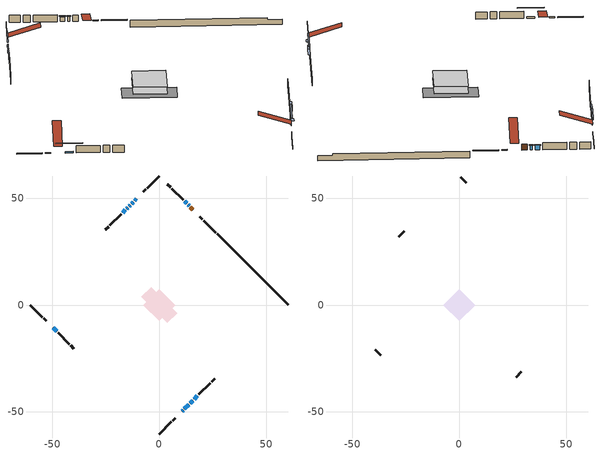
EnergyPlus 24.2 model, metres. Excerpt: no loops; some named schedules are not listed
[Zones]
conditioned space
 floor adiabatic (AdiabaticFloorConstruction): -7.4,0 0,7.4 7.4,0 0,-7.4 z0.61
 floor foundation (Slab1 construction): -8.3,3.75 -3.75,8.3 8.3,-3.75 3.75,-8.3 z-1.83
 wall outside (RimJoist1 construction): 0,-60.29 5.61,-54.67 / -60.29,0 -54.67,-5.61 / 0,60.29 -5.61,54.67 / 26.44,33.85 20.83,39.46 z0.61:0.91
 wall outside (RimJoist2 construction): 6.27,-54.02 7.46,-52.82 / -54.02,-6.27 -52.82,-7.46 / -6.27,54.02 -7.46,52.82 / 20.17,40.12 18.98,41.31 z0.61:0.91
 wall outside (AdiabaticWallConstruction 1): 15.76,44.52 14.59,45.7 z0.61:2.64
 wall outside (AdiabaticWallConstruction): 10.67,-49.61 11.12,-49.16 z0.61:2.21; -10.67,49.61 -11.5,48.78 / -49.61,-10.67 -47.96,-12.33 / 11.78,-48.51 13.72,-46.56 z0.61:1.14; 14.38,-45.91 15.6,-44.69 / 16.26,-44.03 17.87,-42.41 z0.61:2.59; -12.16,48.13 -12.95,47.34 z0.61:1.73; -13.6,46.68 -14.11,46.18 z0.61:1.98; -14.76,45.52 -15.23,45.05 z0.61:1.53; -15.89,44.4 -17.11,43.17 z0.61:2.67; 13.93,46.35 13.46,46.82 z0.61:2.14; 12.81,47.48 11.85,48.43 z0.61:2.13
 wall outside (Wall1 construction): 18.53,-41.76 23.8,-36.48 / -47.3,-12.98 -42.03,-18.25 / -17.77,42.52 -23.04,37.25 / 11.2,49.09 5.93,54.36 z0.61:3.05
 wall outside (Wall2 construction): 24.46,-35.83 25.92,-34.37 / -41.37,-18.91 -39.92,-20.37 / -23.7,36.59 -25.15,35.13 / 5.27,55.02 3.81,56.47 z0.61:3.05
 wall foundation (FoundationWall1 construction): 27.09,33.19,-1.83 27.09,33.19,0.61 56.97,3.32,0.61 56.97,3.32,-0.1 60.29,0,-0.1 60.29,0,-1.83
 window (WindowConstruction 8): 10.67,-49.61 11.12,-49.16 z0.61:2.21
 window (WindowConstruction 9): -10.67,49.61 -11.5,48.79 z0.61:1.14
 window (WindowConstruction 10): -49.61,-10.67 -47.96,-12.33 z0.61:1.14
 window (WindowConstruction 11): 11.78,-48.51 13.72,-46.56 z0.61:1.14
 window (WindowConstruction): 14.38,-45.91 15.6,-44.69 z0.61:2.59
 window (WindowConstruction 1): 16.26,-44.03 17.87,-42.41 z0.61:2.59
 window (WindowConstruction 2): -12.16,48.13 -12.95,47.34 z0.61:1.73
 window (WindowConstruction 3): -13.6,46.68 -14.11,46.18 z0.61:1.98
 window (WindowConstruction 4): -14.76,45.52 -15.23,45.05 z0.61:1.52
 window (WindowConstruction 5): -15.89,44.4 -17.11,43.18 z0.61:2.67
 window (WindowConstruction 6): 13.93,46.35 13.46,46.82 z0.61:2.13
 window (WindowConstruction 7): 12.81,47.48 11.85,48.43 z0.61:2.13
 door (Door): 15.76,44.52 14.59,45.7 z0.61:2.64
 ceiling adiabatic (AdiabaticFloorConstruction): 0,-7.4 7.4,0 0,7.4 -7.4,0 z0.61
attic - vented
 floor to conditioned space (Floor1 construction Reversed): -7.4,0 0,7.4 7.4,0 0,-7.4 z3.05
 wall outside (Wall3 construction): 26.57,-33.71 29.07,-31.21 / -39.26,-21.02 -36.76,-23.52 / -25.81,34.48 -28.31,31.98 / 3.16,57.13 0.66,59.63 z0.61:3.05
 roof outside (Roof1 construction): 10.02,-50.27,3.05 2.81,-43.06,6.45 0.91,-44.96,6.45 8.12,-52.17,3.05; -50.27,-10.02,3.05 -43.06,-2.81,6.45 -44.96,-0.91,6.45 -52.17,-8.12,3.05; -10.02,50.27,3.05 -2.81,43.06,6.45 -0.91,44.96,6.45 -8.12,52.17,3.05; 16.42,43.87,3.05 9.21,36.66,6.45 11.11,34.76,6.45 18.32,41.97,3.05
shading: 11.33,-48.95 10.46,-49.82 11.11,-50.47 11.98,-49.6 z2.51; -13.66,46.63 -8.52,51.77 -8.73,51.98 -13.87,46.84 z4.19; -45.8,-14.48 -51.77,-8.52 -51.98,-8.73 -46.01,-14.69 z4.19; 15.88,-44.41 9.62,-50.66 9.83,-50.87 16.09,-44.62 z4.19; 16.03,-44.25 13.95,-46.34 14.38,-46.77 16.46,-44.69 z3.2; 18.3,-41.98 15.83,-44.46 16.26,-44.89 18.74,-42.41 z3.2; -13.16,47.13 -11.95,48.34 -12.16,48.55 -13.37,47.34 z2.03; -14.32,45.97 -13.39,46.89 -13.6,47.1 -14.53,46.18 z2.28; -15.44,44.84 -14.55,45.73 -14.76,45.94 -15.65,45.05 z1.82; -17.32,42.96 -15.68,44.61 -15.89,44.82 -17.53,43.18 z2.97; 13.25,47.03 14.14,46.14 14.35,46.35 13.46,47.24 z2.43; 11.64,48.64 13.02,47.27 13.23,47.48 11.85,48.85 z2.43
[Building]
Building 1: Terrain=Suburbs
[Site:Location]
Quebec Intl AP_QC: Latitude {deg}=46.8; Longitude {deg}=-71.38; Time Zone {hr}=-5; Elevation {m}=74; Keep Site Location Information=Yes
[Site:GroundTemperature:Shallow]
0.0108218, -2.24938, -2.43038, -1.3578, 2.94801, 7.23376, 10.9493, 13.303, 13.5029, 11.5886, 7.96783, 3.81355
[Site:WaterMainsTemperature]
Calculation Method=Schedule; Temperature Schedule=mains temperature schedule
[Material] Roughness=Rough; Thermal Absorptance=0.9
Name | Thickness {m} | Conductivity {W/m-K} | Density {kg/m3} | Specific Heat {J/kg-K} | Solar Absorptance | Visible Absorptance
asphalt or fiberglass shingles | 0.00635 | 0.162714 | 1121.4 | 1465.45 | 0.4 | 0.4
ceiling loosefill ins | 0.338667 | 0.0480833 | 16.02 | 1046.75 | 0.7 | 0.7
ceiling stud and cavity | 0.1397 | 0.0779344 | 65.682 | 1177.47 | 0.7 | 0.7
concrete 4.0 in. | 0.1016 | 1.803125 | 2242.8 | 837.4 | 0.7 | 0.7
concrete 8.0 in. | 0.2032 | 1.803125 | 2242.8 | 837.4 | 0.7 | 0.7
door material | 0.04445 | 0.053851 | 512.64 | 1214.23 | 0.7 | 0.7
exterior vertical ins | 0.0421978 | 0.029427 | 32.04 | 1214.23 | 0.7 | 0.7
floor covering | 0.0127 | 0.0433444 | 54.468 | 1339.84 | 0.6 | 0.6
floor rigid ins; wall rigid ins 1 | 0.512978 | 0.029427 | 32.04 | 1214.23 | 0.7 | 0.7
floor stud and cavity | 0.1397 | 1.75129 | 37.0049 | 1207.88 | 0.7 | 0.7
furniture material conditioned space 1 | 0.1524 | 0.115458 | 640.8 | 1214.23 | 0.6 | 0.6
gypsum board | 0.0127 | 0.160291 | 801 | 837.4 | 0.6 | 0.6
gypsum board 1 | 0.0127 | 0.160291 | 801 | 837.4 | 0.7 | 0.7
osb sheathing 0.5 in. | 0.0127 | 0.115458 | 512.64 | 1214.23 | 0.7 | 0.7
osb sheathing 0.75 in. | 0.01905 | 0.115458 | 512.64 | 1214.23 | 0.7 | 0.7
osb sheathing 2.0 in. | 0.0508 | 0.115458 | 512.64 | 1214.23 | 0.7 | 0.7
rim joist rigid ins | 0.103632 | 0.029427 | 32.04 | 1214.23 | 0.7 | 0.7
rim joist stud and cavity | 0.0508 | 0.158013 | 125.044 | 1163.47 | 0.6 | 0.6
rim joist stud and cavity 1 | 0.0508 | 0.273253 | 125.044 | 1163.47 | 0.6 | 0.6
slab rigid ins | 0.0259096 | 0.029427 | 32.04 | 1214.23 | 0.7 | 0.7
wall rigid ins | 0.051816 | 0.029427 | 32.04 | 1214.23 | 0.7 | 0.7
wall stud and cavity | 0.1397 | 0.140672 | 139.0536 | 1170.24 | 0.7 | 0.7
wall stud and cavity 1 | 0.1397 | 0.175919 | 139.0536 | 1170.24 | 0.7 | 0.7
wall stud and cavity 2 | 0.0889 | 6.1454 | 50.32683 | 1063.81 | 0.6 | 0.6
wall stud and cavity 3 | 0.0889 | 0.380278 | 52.3479 | 1209.89 | 0.7 | 0.7
wall stud and cavity 4 | 0.0889 | 0.391764 | 83.0341 | 1211.67 | 0.7 | 0.7
wood siding | 0.0254 | 0.102417 | 544.68 | 1172.36 | 0.4 | 0.4
wood siding 1 | 0.00254 | 0.102417 | 544.68 | 1172.36 | 0.4 | 0.4
wood siding 2; wood siding 3; wood siding 4 | 0.0254 | 0.102417 | 544.68 | 1172.36 | 0.7 | 0.7
[WindowMaterial:SimpleGlazingSystem]
Name | U-Factor {W/m2-K} | Solar Heat Gain Coefficient
WindowMaterial | 2.76746 | 0.65
WindowMaterial 1 | 2.75326 | 0.67
WindowMaterial 10 | 2.9378 | 0.49
WindowMaterial 2 | 2.83105 | 0.59
WindowMaterial 3 | 2.86342 | 0.56
WindowMaterial 4 | 2.89521 | 0.52
WindowMaterial 5 | 2.86342 | 0.59
WindowMaterial 6 | 2.86909 | 0.55
WindowMaterial 7 | 2.79698 | 0.62
WindowMaterial 8 | 2.836161 | 0.63
WindowMaterial 9 | 2.94859 | 0.47
[Construction]
AdiabaticFloorConstruction: floor stud and cavity, floor rigid ins, osb sheathing 0.75 in., floor covering
AdiabaticWallConstruction: wood siding 3, wall rigid ins 1, wall stud and cavity 3, gypsum board
AdiabaticWallConstruction 1: wood siding 4, wall rigid ins 1, wall stud and cavity 3, gypsum board
Door: door material
Floor1 construction Reversed: gypsum board, ceiling stud and cavity, ceiling loosefill ins
FoundationWall1 construction: concrete 8.0 in., gypsum board 1
furniture construction conditioned space 1: furniture material conditioned space 1
PartitionWallConstruction: gypsum board, wall stud and cavity 4, gypsum board
RimJoist1 construction: wood siding 2, rim joist rigid ins, osb sheathing 2.0 in., rim joist stud and cavity
RimJoist2 construction: wood siding 2, rim joist rigid ins, osb sheathing 2.0 in., rim joist stud and cavity 1
Roof1 construction: asphalt or fiberglass shingles
Slab1 construction: slab rigid ins, concrete 4.0 in.
Wall1 construction: wood siding, wall rigid ins, osb sheathing 0.5 in., wall stud and cavity, gypsum board
Wall2 construction: wood siding, wall rigid ins, osb sheathing 0.5 in., wall stud and cavity 1, gypsum board
Wall3 construction: wood siding 1, wall stud and cavity 2
WindowConstruction: WindowMaterial
WindowConstruction 1: WindowMaterial 1
WindowConstruction 10; WindowConstruction 9: WindowMaterial 9
WindowConstruction 11: WindowMaterial 10
WindowConstruction 2: WindowMaterial 2
WindowConstruction 3: WindowMaterial 3
WindowConstruction 4: WindowMaterial 4
WindowConstruction 5: WindowMaterial 5
WindowConstruction 6: WindowMaterial 6
WindowConstruction 7: WindowMaterial 7
WindowConstruction 8: WindowMaterial 8
[Zone] Multiplier=1; Part of Total Floor Area=Yes
Name | Volume {m3}
attic - vented | 60.4569
conditioned space | 561.8
[Space]
Name | Zone | Volume {m3}
attic - vented 1 | attic - vented | 60.4569
conditioned space 1 | conditioned space | 561.8
[ZoneInfiltration:EffectiveLeakageArea]
infil attic - vented 1: Zone or Space=attic - vented 1; Schedule=Always On Discrete; Effective Air Leakage Area {cm2}=4046.03; Stack Coefficient=0.000405897; Wind Coefficient=1.36122e-05
[ZoneMixing]
whole house fan mix: Zone or Space=attic - vented; Schedule=Always On Continuous; Design Flow Rate Calculation Method=Flow/Zone; Design Flow Rate {m3/s}=0; Source Zone or Space=conditioned space
[SurfaceProperty:ExposedFoundationPerimeter]
Slab1: Exposed Perimeter Calculation Method=TotalExposedPerimeter; Total Exposed Perimeter {m}=46.939
[InternalMass] Zone or ZoneList=conditioned space; Space or SpaceList=conditioned space 1
Name | Construction | Surface Area {m2}
furniture mass conditioned space 1 | furniture construction conditioned space 1 | 87.6797
partition wall mass | PartitionWallConstruction | 219.199
[Lights]
interior lighting: Zone or ZoneList or Space or SpaceList=conditioned space 1; Schedule=interior lighting schedule; Design Level Calculation Method=LightingLevel; Lighting Level {W}=343.2; Return Air Fraction=0; Fraction Radiant=0.6; Fraction Visible=0.2; Fraction Replaceable=1
[People]
occupants: Zone or ZoneList or Space or SpaceList=conditioned space 1; Number of People Schedule=occupants schedule; Number of People Calculation Method=People; Number of People=3; Fraction Radiant=0.314171; Sensible Heat Fraction=0.56303; Activity Level Schedule=occupants activity schedule; Carbon Dioxide Generation Rate {m3/s-W}=0; Enable ASHRAE 55 Comfort Warnings=No; Mean Radiant Temperature Calculation Type=EnclosureAveraged
[ElectricEquipment] Zone or ZoneList or Space or SpaceList=conditioned space 1; Design Level Calculation Method=EquipmentLevel
Name | Schedule | Design Level {W} | Fraction Latent | Fraction Radiant | Fraction Lost
clothes dryer | clothes dryer schedule | 140.772 | 0.015 | 0.081 | 0.85
clothes washer | clothes washer schedule | 32.1985 | 0.03 | 0.162 | 0.7
cooking range | cooking range schedule | 215.147 | 0.08 | 0.432 | 0.2
dishwasher | dishwasher schedule | 66.8632 | 0.3 | 0.18 | 0.4
fridge | fridge schedule | 72.9452 | 0 | 0.6 | 0
mech vent bath fan 0 | mech vent bath fan 0 schedule | 25.1 | 0 | 0 | 1
mech vent house fan | mech vent house fan schedule | 19.9167 | 0 | 0 | 0.5
mech vent house fan cfis | mech vent house fan cfis schedule | 0 | 0 | 0 | 0
mech vent range fan 0 | mech vent range fan 0 schedule | 57 | 0 | 0 | 1
misc plug loads | misc plug loads schedule | 494.7 | 0.045 | 0.513 | 0.1
whole house fan | Always On Discrete | 0 | 0 | 0 | 1
[OtherEquipment] Zone or ZoneList or Space or SpaceList=conditioned space 1; Design Level Calculation Method=EquipmentLevel
Name | Fuel Type | Schedule | Design Level {W} | Fraction Latent | Fraction Radiant | Fraction Lost
clothes dryer 1 | Electricity | clothes dryer schedule | 0 | 0.015 | 0.081 | 0.85
cooking range 1 | Electricity | cooking range schedule | 0 | 0.08 | 0.432 | 0.2
general water use latent | None | general water use schedule | 62.594 | 1 | 0 | 0
general water use sensible | None | general water use schedule | -61.6891 | 0 | 0.6 | 0
mech vent house fan latent load | None | Always On Discrete | 0 | 1 | 0 | 0
mech vent house fan sensible load | None | Always On Discrete | 0 | 0 | 0 | 0
water heater energy adjustment1 | Electricity | Always On Discrete | 0.01 | 0 | 0 | 1
[ZoneInfiltration:DesignFlowRate] Zone or ZoneList or Space or SpaceList=conditioned space 1; Schedule=Always On Discrete; Design Flow Rate Calculation Method=Flow/Zone; Design Flow Rate {m3/s}=0
infil flow; natural vent flow; whole house fan flow
[Foundation:Kiva]
Foundation Kiva 1: Initial Indoor Air Temperature {C}=18; Wall Height Above Grade {m}=0.609996; Wall Depth Below Slab {m}=0.2032; Custom Block Material Name 1=exterior vertical ins; Custom Block Depth 1 {m}=2.43998; Custom Block X Position 1 {m}=0.2159; Custom Block Z Position 1 {m}=0
[Foundation:Kiva:Settings]
Soil Conductivity {W/m-K}=0.849921; Soil Density {kg/m3}=1842.3; Soil Specific Heat {J/kg-K}=418.7; Ground Solar Absorptivity=0.9; Ground Thermal Absorptivity=0.9; Ground Surface Roughness {m}=0.03; Far-Field Width {m}=40; Deep-Ground Boundary Condition=ZeroFlux; Deep-Ground Depth {m}=40; Minimum Cell Dimension {m}=0.2; Maximum Cell Growth Coefficient=3; Simulation Timestep=Timestep
[Exterior:Lights]
exterior lighting: Schedule=exterior lighting schedule; Design Level {W}=75.6
[Schedule:Constant]
Name | Hourly Value
Always On Continuous; mech vent house fan schedule; mech vent house fan cfis schedule; Always On Discrete | 1
occupants activity schedule | 117.228
fridge schedule | 0
[Schedule:Week:Daily]
interior lighting schedule Week Rule - Jan1-Jan27: interior lighting schedule day, interior lighting schedule day, interior lighting schedule day, interior lighting schedule day, interior lighting schedule day, interior lighting schedule day, interior lighting schedule day, interior lighting schedule default day, interior lighting schedule default day, interior lighting schedule default day, interior lighting schedule default day, interior lighting schedule default day
interior lighting schedule Week Rule - Jan28-Feb3: interior lighting schedule day, interior lighting schedule day, interior lighting schedule day, interior lighting schedule day, interior lighting schedule day 1, interior lighting schedule day 1, interior lighting schedule day 1, interior lighting schedule default day, interior lighting schedule default day, interior lighting schedule default day, interior lighting schedule default day, interior lighting schedule default day
interior lighting schedule Week Rule - Feb4-Feb24: interior lighting schedule day 1, interior lighting schedule day 1, interior lighting schedule day 1, interior lighting schedule day 1, interior lighting schedule day 1, interior lighting schedule day 1, interior lighting schedule day 1, interior lighting schedule default day, interior lighting schedule default day, interior lighting schedule default day, interior lighting schedule default day, interior lighting schedule default day
interior lighting schedule Week Rule - Feb25-Mar3: interior lighting schedule day 1, interior lighting schedule day 1, interior lighting schedule day 1, interior lighting schedule day 1, interior lighting schedule day 2, interior lighting schedule day 2, interior lighting schedule day 2, interior lighting schedule default day, interior lighting schedule default day, interior lighting schedule default day, interior lighting schedule default day, interior lighting schedule default day
interior lighting schedule Week Rule - Mar4-Mar31: interior lighting schedule day 2, interior lighting schedule day 2, interior lighting schedule day 2, interior lighting schedule day 2, interior lighting schedule day 2, interior lighting schedule day 2, interior lighting schedule day 2, interior lighting schedule default day, interior lighting schedule default day, interior lighting schedule default day, interior lighting schedule default day, interior lighting schedule default day
interior lighting schedule Week Rule - Apr1-Apr28: interior lighting schedule day 3, interior lighting schedule day 3, interior lighting schedule day 3, interior lighting schedule day 3, interior lighting schedule day 3, interior lighting schedule day 3, interior lighting schedule day 3, interior lighting schedule default day, interior lighting schedule default day, interior lighting schedule default day, interior lighting schedule default day, interior lighting schedule default day
interior lighting schedule Week Rule - Apr29-May5: interior lighting schedule day 3, interior lighting schedule day 3, interior lighting schedule day 4, interior lighting schedule day 4, interior lighting schedule day 4, interior lighting schedule day 4, interior lighting schedule day 4, interior lighting schedule default day, interior lighting schedule default day, interior lighting schedule default day, interior lighting schedule default day, interior lighting schedule default day
interior lighting schedule Week Rule - May6-May26: interior lighting schedule day 4, interior lighting schedule day 4, interior lighting schedule day 4, interior lighting schedule day 4, interior lighting schedule day 4, interior lighting schedule day 4, interior lighting schedule day 4, interior lighting schedule default day, interior lighting schedule default day, interior lighting schedule default day, interior lighting schedule default day, interior lighting schedule default day
interior lighting schedule Week Rule - May27-Jun2: interior lighting schedule day 4, interior lighting schedule day 4, interior lighting schedule day 4, interior lighting schedule day 4, interior lighting schedule day 4, interior lighting schedule day 5, interior lighting schedule day 5, interior lighting schedule default day, interior lighting schedule default day, interior lighting schedule default day, interior lighting schedule default day, interior lighting schedule default day
interior lighting schedule Week Rule - Jun3-Jun30: interior lighting schedule day 5, interior lighting schedule day 5, interior lighting schedule day 5, interior lighting schedule day 5, interior lighting schedule day 5, interior lighting schedule day 5, interior lighting schedule day 5, interior lighting schedule default day, interior lighting schedule default day, interior lighting schedule default day, interior lighting schedule default day, interior lighting schedule default day
interior lighting schedule Week Rule - Jul1-Jul28: interior lighting schedule day 6, interior lighting schedule day 6, interior lighting schedule day 6, interior lighting schedule day 6, interior lighting schedule day 6, interior lighting schedule day 6, interior lighting schedule day 6, interior lighting schedule default day, interior lighting schedule default day, interior lighting schedule default day, interior lighting schedule default day, interior lighting schedule default day
interior lighting schedule Week Rule - Jul29-Aug4: interior lighting schedule day 6, interior lighting schedule day 6, interior lighting schedule day 6, interior lighting schedule day 7, interior lighting schedule day 7, interior lighting schedule day 7, interior lighting schedule day 7, interior lighting schedule default day, interior lighting schedule default day, interior lighting schedule default day, interior lighting schedule default day, interior lighting schedule default day
interior lighting schedule Week Rule - Aug5-Aug25: interior lighting schedule day 7, interior lighting schedule day 7, interior lighting schedule day 7, interior lighting schedule day 7, interior lighting schedule day 7, interior lighting schedule day 7, interior lighting schedule day 7, interior lighting schedule default day, interior lighting schedule default day, interior lighting schedule default day, interior lighting schedule default day, interior lighting schedule default day
interior lighting schedule Week Rule - Aug26-Sep1: interior lighting schedule day 7, interior lighting schedule day 7, interior lighting schedule day 7, interior lighting schedule day 7, interior lighting schedule day 7, interior lighting schedule day 7, interior lighting schedule day 8, interior lighting schedule default day, interior lighting schedule default day, interior lighting schedule default day, interior lighting schedule default day, interior lighting schedule default day
interior lighting schedule Week Rule - Sep2-Sep29: interior lighting schedule day 8, interior lighting schedule day 8, interior lighting schedule day 8, interior lighting schedule day 8, interior lighting schedule day 8, interior lighting schedule day 8, interior lighting schedule day 8, interior lighting schedule default day, interior lighting schedule default day, interior lighting schedule default day, interior lighting schedule default day, interior lighting schedule default day
interior lighting schedule Week Rule - Sep30-Oct6: interior lighting schedule day 8, interior lighting schedule day 9, interior lighting schedule day 9, interior lighting schedule day 9, interior lighting schedule day 9, interior lighting schedule day 9, interior lighting schedule day 9, interior lighting schedule default day, interior lighting schedule default day, interior lighting schedule default day, interior lighting schedule default day, interior lighting schedule default day
interior lighting schedule Week Rule - Oct7-Oct27: interior lighting schedule day 9, interior lighting schedule day 9, interior lighting schedule day 9, interior lighting schedule day 9, interior lighting schedule day 9, interior lighting schedule day 9, interior lighting schedule day 9, interior lighting schedule default day, interior lighting schedule default day, interior lighting schedule default day, interior lighting schedule default day, interior lighting schedule default day
interior lighting schedule Week Rule - Oct28-Nov3: interior lighting schedule day 9, interior lighting schedule day 9, interior lighting schedule day 9, interior lighting schedule day 9, interior lighting schedule day 10, interior lighting schedule day 10, interior lighting schedule day 10, interior lighting schedule default day, interior lighting schedule default day, interior lighting schedule default day, interior lighting schedule default day, interior lighting schedule default day
interior lighting schedule Week Rule - Nov4-Nov24: interior lighting schedule day 10, interior lighting schedule day 10, interior lighting schedule day 10, interior lighting schedule day 10, interior lighting schedule day 10, interior lighting schedule day 10, interior lighting schedule day 10, interior lighting schedule default day, interior lighting schedule default day, interior lighting schedule default day, interior lighting schedule default day, interior lighting schedule default day
interior lighting schedule Week Rule - Nov25-Dec1: interior lighting schedule day 10, interior lighting schedule day 10, interior lighting schedule day 10, interior lighting schedule day 10, interior lighting schedule day 10, interior lighting schedule day 10, interior lighting schedule day 11, interior lighting schedule default day, interior lighting schedule default day, interior lighting schedule default day, interior lighting schedule default day, interior lighting schedule default day
interior lighting schedule Week Rule - Dec2-Dec31: interior lighting schedule day 11, interior lighting schedule day 11, interior lighting schedule day 11, interior lighting schedule day 11, interior lighting schedule day 11, interior lighting schedule day 11, interior lighting schedule day 11, interior lighting schedule default day, interior lighting schedule default day, interior lighting schedule default day, interior lighting schedule default day, interior lighting schedule default day
occupants schedule Week Rule - Jan1-Dec31: occupants schedule day, occupants schedule day, occupants schedule day, occupants schedule day, occupants schedule day, occupants schedule day, occupants schedule day, occupants schedule default day, occupants schedule default day, occupants schedule default day, occupants schedule default day, occupants schedule default day
clothes dryer schedule Week Rule - Jan1-Dec31: clothes dryer schedule day, clothes dryer schedule day, clothes dryer schedule day, clothes dryer schedule day, clothes dryer schedule day, clothes dryer schedule day, clothes dryer schedule day, clothes dryer schedule default day, clothes dryer schedule default day, clothes dryer schedule default day, clothes dryer schedule default day, clothes dryer schedule default day
clothes washer schedule Week Rule - Jan1-Dec31: clothes washer schedule day, clothes washer schedule day, clothes washer schedule day, clothes washer schedule day, clothes washer schedule day, clothes washer schedule day, clothes washer schedule day, clothes washer schedule default day, clothes washer schedule default day, clothes washer schedule default day, clothes washer schedule default day, clothes washer schedule default day
cooking range schedule Week Rule - Jan1-Dec31: cooking range schedule day, cooking range schedule day, cooking range schedule day, cooking range schedule day, cooking range schedule day, cooking range schedule day, cooking range schedule day, cooking range schedule default day, cooking range schedule default day, cooking range schedule default day, cooking range schedule default day, cooking range schedule default day
dishwasher schedule Week Rule - Jan1-Dec31: dishwasher schedule day, dishwasher schedule day, dishwasher schedule day, dishwasher schedule day, dishwasher schedule day, dishwasher schedule day, dishwasher schedule day, dishwasher schedule default day, dishwasher schedule default day, dishwasher schedule default day, dishwasher schedule default day, dishwasher schedule default day
mech vent bath fan 0 schedule Week Rule - Jan1-Dec31: mech vent bath fan 0 schedule day, mech vent bath fan 0 schedule day, mech vent bath fan 0 schedule day, mech vent bath fan 0 schedule day, mech vent bath fan 0 schedule day, mech vent bath fan 0 schedule day, mech vent bath fan 0 schedule day, mech vent bath fan 0 schedule default day, mech vent bath fan 0 schedule default day, mech vent bath fan 0 schedule default day, mech vent bath fan 0 schedule default day, mech vent bath fan 0 schedule default day
mech vent range fan 0 schedule Week Rule - Jan1-Dec31: mech vent range fan 0 schedule day, mech vent range fan 0 schedule day, mech vent range fan 0 schedule day, mech vent range fan 0 schedule day, mech vent range fan 0 schedule day, mech vent range fan 0 schedule day, mech vent range fan 0 schedule day, mech vent range fan 0 schedule default day, mech vent range fan 0 schedule default day, mech vent range fan 0 schedule default day, mech vent range fan 0 schedule default day, mech vent range fan 0 schedule default day
misc plug loads schedule Week Rule - Jan1-Dec31: misc plug loads schedule day, misc plug loads schedule day, misc plug loads schedule day, misc plug loads schedule day, misc plug loads schedule day, misc plug loads schedule day, misc plug loads schedule day, misc plug loads schedule default day, misc plug loads schedule default day, misc plug loads schedule default day, misc plug loads schedule default day, misc plug loads schedule default day
general water use schedule Week Rule - Jan1-Dec31: general water use schedule day, general water use schedule day, general water use schedule day, general water use schedule day, general water use schedule day, general water use schedule day, general water use schedule day, general water use schedule default day, general water use schedule default day, general water use schedule default day, general water use schedule default day, general water use schedule default day
exterior lighting schedule Week Rule - Jan1-Jan27: exterior lighting schedule day, exterior lighting schedule day, exterior lighting schedule day, exterior lighting schedule day, exterior lighting schedule day, exterior lighting schedule day, exterior lighting schedule day, exterior lighting schedule default day, exterior lighting schedule default day, exterior lighting schedule default day, exterior lighting schedule default day, exterior lighting schedule default day
exterior lighting schedule Week Rule - Jan28-Feb3: exterior lighting schedule day, exterior lighting schedule day, exterior lighting schedule day, exterior lighting schedule day, exterior lighting schedule day 1, exterior lighting schedule day 1, exterior lighting schedule day 1, exterior lighting schedule default day, exterior lighting schedule default day, exterior lighting schedule default day, exterior lighting schedule default day, exterior lighting schedule default day
exterior lighting schedule Week Rule - Feb4-Feb24: exterior lighting schedule day 1, exterior lighting schedule day 1, exterior lighting schedule day 1, exterior lighting schedule day 1, exterior lighting schedule day 1, exterior lighting schedule day 1, exterior lighting schedule day 1, exterior lighting schedule default day, exterior lighting schedule default day, exterior lighting schedule default day, exterior lighting schedule default day, exterior lighting schedule default day
exterior lighting schedule Week Rule - Feb25-Mar3: exterior lighting schedule day 1, exterior lighting schedule day 1, exterior lighting schedule day 1, exterior lighting schedule day 1, exterior lighting schedule day 2, exterior lighting schedule day 2, exterior lighting schedule day 2, exterior lighting schedule default day, exterior lighting schedule default day, exterior lighting schedule default day, exterior lighting schedule default day, exterior lighting schedule default day
exterior lighting schedule Week Rule - Mar4-Mar31: exterior lighting schedule day 2, exterior lighting schedule day 2, exterior lighting schedule day 2, exterior lighting schedule day 2, exterior lighting schedule day 2, exterior lighting schedule day 2, exterior lighting schedule day 2, exterior lighting schedule default day, exterior lighting schedule default day, exterior lighting schedule default day, exterior lighting schedule default day, exterior lighting schedule default day
exterior lighting schedule Week Rule - Apr1-Apr28: exterior lighting schedule day 3, exterior lighting schedule day 3, exterior lighting schedule day 3, exterior lighting schedule day 3, exterior lighting schedule day 3, exterior lighting schedule day 3, exterior lighting schedule day 3, exterior lighting schedule default day, exterior lighting schedule default day, exterior lighting schedule default day, exterior lighting schedule default day, exterior lighting schedule default day
exterior lighting schedule Week Rule - Apr29-May5: exterior lighting schedule day 3, exterior lighting schedule day 3, exterior lighting schedule day 4, exterior lighting schedule day 4, exterior lighting schedule day 4, exterior lighting schedule day 4, exterior lighting schedule day 4, exterior lighting schedule default day, exterior lighting schedule default day, exterior lighting schedule default day, exterior lighting schedule default day, exterior lighting schedule default day
exterior lighting schedule Week Rule - May6-May26: exterior lighting schedule day 4, exterior lighting schedule day 4, exterior lighting schedule day 4, exterior lighting schedule day 4, exterior lighting schedule day 4, exterior lighting schedule day 4, exterior lighting schedule day 4, exterior lighting schedule default day, exterior lighting schedule default day, exterior lighting schedule default day, exterior lighting schedule default day, exterior lighting schedule default day
exterior lighting schedule Week Rule - May27-Jun2: exterior lighting schedule day 4, exterior lighting schedule day 4, exterior lighting schedule day 4, exterior lighting schedule day 4, exterior lighting schedule day 4, exterior lighting schedule day 5, exterior lighting schedule day 5, exterior lighting schedule default day, exterior lighting schedule default day, exterior lighting schedule default day, exterior lighting schedule default day, exterior lighting schedule default day
exterior lighting schedule Week Rule - Jun3-Jun30: exterior lighting schedule day 5, exterior lighting schedule day 5, exterior lighting schedule day 5, exterior lighting schedule day 5, exterior lighting schedule day 5, exterior lighting schedule day 5, exterior lighting schedule day 5, exterior lighting schedule default day, exterior lighting schedule default day, exterior lighting schedule default day, exterior lighting schedule default day, exterior lighting schedule default day
exterior lighting schedule Week Rule - Jul1-Jul28: exterior lighting schedule day 6, exterior lighting schedule day 6, exterior lighting schedule day 6, exterior lighting schedule day 6, exterior lighting schedule day 6, exterior lighting schedule day 6, exterior lighting schedule day 6, exterior lighting schedule default day, exterior lighting schedule default day, exterior lighting schedule default day, exterior lighting schedule default day, exterior lighting schedule default day
exterior lighting schedule Week Rule - Jul29-Aug4: exterior lighting schedule day 6, exterior lighting schedule day 6, exterior lighting schedule day 6, exterior lighting schedule day 7, exterior lighting schedule day 7, exterior lighting schedule day 7, exterior lighting schedule day 7, exterior lighting schedule default day, exterior lighting schedule default day, exterior lighting schedule default day, exterior lighting schedule default day, exterior lighting schedule default day
exterior lighting schedule Week Rule - Aug5-Aug25: exterior lighting schedule day 7, exterior lighting schedule day 7, exterior lighting schedule day 7, exterior lighting schedule day 7, exterior lighting schedule day 7, exterior lighting schedule day 7, exterior lighting schedule day 7, exterior lighting schedule default day, exterior lighting schedule default day, exterior lighting schedule default day, exterior lighting schedule default day, exterior lighting schedule default day
exterior lighting schedule Week Rule - Aug26-Sep1: exterior lighting schedule day 7, exterior lighting schedule day 7, exterior lighting schedule day 7, exterior lighting schedule day 7, exterior lighting schedule day 7, exterior lighting schedule day 7, exterior lighting schedule day 8, exterior lighting schedule default day, exterior lighting schedule default day, exterior lighting schedule default day, exterior lighting schedule default day, exterior lighting schedule default day
exterior lighting schedule Week Rule - Sep2-Sep29: exterior lighting schedule day 8, exterior lighting schedule day 8, exterior lighting schedule day 8, exterior lighting schedule day 8, exterior lighting schedule day 8, exterior lighting schedule day 8, exterior lighting schedule day 8, exterior lighting schedule default day, exterior lighting schedule default day, exterior lighting schedule default day, exterior lighting schedule default day, exterior lighting schedule default day
exterior lighting schedule Week Rule - Sep30-Oct6: exterior lighting schedule day 8, exterior lighting schedule day 9, exterior lighting schedule day 9, exterior lighting schedule day 9, exterior lighting schedule day 9, exterior lighting schedule day 9, exterior lighting schedule day 9, exterior lighting schedule default day, exterior lighting schedule default day, exterior lighting schedule default day, exterior lighting schedule default day, exterior lighting schedule default day
exterior lighting schedule Week Rule - Oct7-Oct27: exterior lighting schedule day 9, exterior lighting schedule day 9, exterior lighting schedule day 9, exterior lighting schedule day 9, exterior lighting schedule day 9, exterior lighting schedule day 9, exterior lighting schedule day 9, exterior lighting schedule default day, exterior lighting schedule default day, exterior lighting schedule default day, exterior lighting schedule default day, exterior lighting schedule default day
[Schedule:Year]
interior lighting schedule: interior lighting schedule Week Rule - Jan1-Jan27, 1, 1, 1, 27, interior lighting schedule Week Rule - Jan28-Feb3, 1, 28, 2, 3, interior lighting schedule Week Rule - Feb4-Feb24, 2, 4, 2, 24, interior lighting schedule Week Rule - Feb25-Mar3, 2, 25, 3, 3, interior lighting schedule Week Rule - Mar4-Mar31, 3, 4, 3, 31, interior lighting schedule Week Rule - Apr1-Apr28, 4, 1, 4, 28, interior lighting schedule Week Rule - Apr29-May5, 4, 29, 5, 5, interior lighting schedule Week Rule - May6-May26, 5, 6, 5, 26, interior lighting schedule Week Rule - May27-Jun2, 5, 27, 6, 2, interior lighting schedule Week Rule - Jun3-Jun30, 6, 3, 6, 30, interior lighting schedule Week Rule - Jul1-Jul28, 7, 1, 7, 28, interior lighting schedule Week Rule - Jul29-Aug4, 7, 29, 8, 4, interior lighting schedule Week Rule - Aug5-Aug25, 8, 5, 8, 25, interior lighting schedule Week Rule - Aug26-Sep1, 8, 26, 9, 1, interior lighting schedule Week Rule - Sep2-Sep29, 9, 2, 9, 29, interior lighting schedule Week Rule - Sep30-Oct6, 9, 30, 10, 6, interior lighting schedule Week Rule - Oct7-Oct27, 10, 7, 10, 27, interior lighting schedule Week Rule - Oct28-Nov3, 10, 28, 11, 3, interior lighting schedule Week Rule - Nov4-Nov24, 11, 4, 11, 24, interior lighting schedule Week Rule - Nov25-Dec1, 11, 25, 12, 1, interior lighting schedule Week Rule - Dec2-Dec31, 12, 2, 12, 31
occupants schedule: occupants schedule Week Rule - Jan1-Dec31, 1, 1, 12, 31
clothes dryer schedule: clothes dryer schedule Week Rule - Jan1-Dec31, 1, 1, 12, 31
clothes washer schedule: clothes washer schedule Week Rule - Jan1-Dec31, 1, 1, 12, 31
cooking range schedule: cooking range schedule Week Rule - Jan1-Dec31, 1, 1, 12, 31
dishwasher schedule: dishwasher schedule Week Rule - Jan1-Dec31, 1, 1, 12, 31
mech vent bath fan 0 schedule: mech vent bath fan 0 schedule Week Rule - Jan1-Dec31, 1, 1, 12, 31
mech vent range fan 0 schedule: mech vent range fan 0 schedule Week Rule - Jan1-Dec31, 1, 1, 12, 31
misc plug loads schedule: misc plug loads schedule Week Rule - Jan1-Dec31, 1, 1, 12, 31
general water use schedule: general water use schedule Week Rule - Jan1-Dec31, 1, 1, 12, 31
exterior lighting schedule: exterior lighting schedule Week Rule - Jan1-Jan27, 1, 1, 1, 27, exterior lighting schedule Week Rule - Jan28-Feb3, 1, 28, 2, 3, exterior lighting schedule Week Rule - Feb4-Feb24, 2, 4, 2, 24, exterior lighting schedule Week Rule - Feb25-Mar3, 2, 25, 3, 3, exterior lighting schedule Week Rule - Mar4-Mar31, 3, 4, 3, 31, exterior lighting schedule Week Rule - Apr1-Apr28, 4, 1, 4, 28, exterior lighting schedule Week Rule - Apr29-May5, 4, 29, 5, 5, exterior lighting schedule Week Rule - May6-May26, 5, 6, 5, 26, exterior lighting schedule Week Rule - May27-Jun2, 5, 27, 6, 2, exterior lighting schedule Week Rule - Jun3-Jun30, 6, 3, 6, 30, exterior lighting schedule Week Rule - Jul1-Jul28, 7, 1, 7, 28, exterior lighting schedule Week Rule - Jul29-Aug4, 7, 29, 8, 4, exterior lighting schedule Week Rule - Aug5-Aug25, 8, 5, 8, 25, exterior lighting schedule Week Rule - Aug26-Sep1, 8, 26, 9, 1, exterior lighting schedule Week Rule - Sep2-Sep29, 9, 2, 9, 29, exterior lighting schedule Week Rule - Sep30-Oct6, 9, 30, 10, 6, exterior lighting schedule Week Rule - Oct7-Oct27, 10, 7, 10, 27, exterior lighting schedule Week Rule - Oct28-Nov3, 10, 28, 11, 3, exterior lighting schedule Week Rule - Nov4-Nov24, 11, 4, 11, 24, exterior lighting schedule Week Rule - Nov25-Dec1, 11, 25, 12, 1, exterior lighting schedule Week Rule - Dec2-Dec31, 12, 2, 12, 31
[Schedule:Compact]
mains temperature schedule: Through: 01/01, For: AllDays, Until: 24:00, 5.175, Through: 01/02, For: AllDays, Until: 24:00, 5.10167, Through: 01/03, For: AllDays, Until: 24:00, 5.02889, Through: 01/04, For: AllDays, Until: 24:00, 4.95778, Through: 01/05, For: AllDays, Until: 24:00, 4.88778, Through: 01/06, For: AllDays, Until: 24:00, 4.81833, Through: 01/07, For: AllDays, Until: 24:00, 4.75056, Through: 01/08, For: AllDays, Until: 24:00, 4.68389, Through: 01/09, For: AllDays, Until: 24:00, 4.61833, Through: 01/10, For: AllDays, Until: 24:00, 4.55389, Through: 01/11, For: AllDays, Until: 24:00, 4.49056, Through: 01/12, For: AllDays, Until: 24:00, 4.42889, Through: 01/13, For: AllDays, Until: 24:00, 4.36778, Through: 01/14, For: AllDays, Until: 24:00, 4.30889, Through: 01/15, For: AllDays, Until: 24:00, 4.25056, Through: 01/16, For: AllDays, Until: 24:00, 4.19389, Through: 01/17, For: AllDays, Until: 24:00, 4.13833, Through: 01/18, For: AllDays, Until: 24:00, 4.08444, Through: 01/19, For: AllDays, Until: 24:00, 4.03167, Through: 01/20, For: AllDays, Until: 24:00, 3.98056, Through: 01/21, For: AllDays, Until: 24:00, 3.93056, Through: 01/22, For: AllDays, Until: 24:00, 3.88222, Through: 01/23, For: AllDays, Until: 24:00, 3.835, Through: 01/24, For: AllDays, Until: 24:00, 3.78944, Through: 01/25, For: AllDays, Until: 24:00, 3.74556, Through: 01/26, For: AllDays, Until: 24:00, 3.70278, Through: 01/27, For: AllDays, Until: 24:00, 3.66167, Through: 01/28, For: AllDays, Until: 24:00, 3.62167, Through: 01/29, For: AllDays, Until: 24:00, 3.58389, Through: 01/30, For: AllDays, Until: 24:00, 3.54722, Through: 01/31, For: AllDays, Until: 24:00, 3.51167, Through: 02/01, For: AllDays, Until: 24:00, 3.47833, Through: 02/02, For: AllDays, Until: 24:00, 3.44611, Through: 02/03, For: AllDays, Until: 24:00, 3.41556, Through: 02/04, For: AllDays, Until: 24:00, 3.38667, Through: 02/05, For: AllDays, Until: 24:00, 3.35944, Through: 02/06, For: AllDays, Until: 24:00, 3.33389, Through: 02/07, For: AllDays, Until: 24:00, 3.30944, Through: 02/08, For: AllDays, Until: 24:00, 3.28667, Through: 02/09, For: AllDays, Until: 24:00, 3.26611, Through: 02/10, For: AllDays, Until: 24:00, 3.24667, Through: 02/11, For: AllDays, Until: 24:00, 3.22889, Through: 02/12, For: AllDays, Until: 24:00, 3.21278, Through: 02/13, For: AllDays, Until: 24:00, 3.19833, Through: 02/14, For: AllDays, Until: 24:00, 3.18556, Through: 02/15, For: AllDays, Until: 24:00, 3.17389, Through: 02/16, For: AllDays, Until: 24:00, 3.16444, Through: 02/17, For: AllDays, Until: 24:00, 3.15667, Through: 02/18, For: AllDays, Until: 24:00, 3.15056, Through: 02/19, For: AllDays, Until: 24:00, 3.14556, Through: 02/20, For: AllDays, Until: 24:00, 3.14278, Through: 02/21, For: AllDays, Until: 24:00, 3.14111, Through: 02/22, For: AllDays, Until: 24:00, 3.14167, Through: 02/23, For: AllDays, Until: 24:00, 3.14333, Through: 02/24, For: AllDays, Until: 24:00, 3.14722, Through: 02/25, For: AllDays, Until: 24:00, 3.15222, Through: 02/26, For: AllDays, Until: 24:00, 3.15944, Through: 02/27, For: AllDays, Until: 24:00, 3.16778, Through: 02/28, For: AllDays, Until: 24:00, 3.17778, Through: 03/01, For: AllDays, Until: 24:00, 3.18944, Through: 03/02, For: AllDays, Until: 24:00, 3.20333, Through: 03/03, For: AllDays, Until: 24:00, 3.21833, Through: 03/04, For: AllDays, Until: 24:00, 3.235, Through: 03/05, For: AllDays, Until: 24:00, 3.25333, Through: 03/06, For: AllDays, Until: 24:00, 3.27333, Through: 03/07, For: AllDays, Until: 24:00, 3.29444, Through: 03/08, For: AllDays, Until: 24:00, 3.31778, Through: 03/09, For: AllDays, Until: 24:00, 3.34222, Through: 03/10, For: AllDays, Until: 24:00, 3.36889, Through: 03/11, For: AllDays, Until: 24:00, 3.39667, Through: 03/12, For: AllDays, Until: 24:00, 3.42611, Through: 03/13, For: AllDays, Until: 24:00, 3.45722, Through: 03/14, For: AllDays, Until: 24:00, 3.49, Through: 03/15, For: AllDays, Until: 24:00, 3.52389, Through: 03/16, For: AllDays, Until: 24:00, 3.55944, Through: 03/17, For: AllDays, Until: 24:00, 3.59667, Through: 03/18, For: AllDays, Until: 24:00, 3.63556, Through: 03/19, For: AllDays, Until: 24:00, 3.67556, Through: 03/20, For: AllDays, Until: 24:00, 3.71722, Through: 03/21, For: AllDays, Until: 24:00, 3.76056, Through: 03/22, For: AllDays, Until: 24:00, 3.80556, Through: 03/23, For: AllDays, Until: 24:00, 3.85111, Through: 03/24, For: AllDays, Until: 24:00, 3.89889, Through: 03/25, For: AllDays, Until: 24:00, 3.94778, Through: 03/26, For: AllDays, Until: 24:00, 3.99833, Through: 03/27, For: AllDays, Until: 24:00, 4.05, Through: 03/28, For: AllDays, Until: 24:00, 4.10333, Through: 03/29, For: AllDays, Until: 24:00, 4.15778, Through: 03/30, For: AllDays, Until: 24:00, 4.21333, Through: 03/31, For: AllDays, Until: 24:00, 4.27056, Through: 04/01, For: AllDays, Until: 24:00, 4.32944, Through: 04/02, For: AllDays, Until: 24:00, 4.38889, Through: 04/03, For: AllDays, Until: 24:00, 4.45, Through: 04/04, For: AllDays, Until: 24:00, 4.51222, Through: 04/05, For: AllDays, Until: 24:00, 4.57611, Through: 04/06, For: AllDays, Until: 24:00, 4.64056, Through: 04/07, For: AllDays, Until: 24:00, 4.70667, Through: 04/08, For: AllDays, Until: 24:00, 4.77389, Through: 04/09, For: AllDays, Until: 24:00, 4.84222, Through: 04/10, For: AllDays, Until: 24:00, 4.91167, Through: 04/11, For: AllDays, Until: 24:00, 4.98278, Through: 04/12, For: AllDays, Until: 24:00, 5.05444, Through: 04/13, For: AllDays, Until: 24:00, 5.12722, Through: 04/14, For: AllDays, Until: 24:00, 5.20111, Through: 04/15, For: AllDays, Until: 24:00, 5.27611, Through: 04/16, For: AllDays, Until: 24:00, 5.35167, Through: 04/17, For: AllDays, Until: 24:00, 5.42889, Through: 04/18, For: AllDays, Until: 24:00, 5.50667, Through: 04/19, For: AllDays, Until: 24:00, 5.58556, Through: 04/20, For: AllDays, Until: 24:00, 5.665, Through: 04/21, For: AllDays, Until: 24:00, 5.74611, Through: 04/22, For: AllDays, Until: 24:00, 5.82722, Through: 04/23, For: AllDays, Until: 24:00, 5.91, Through: 04/24, For: AllDays, Until: 24:00, 5.99278, Through: 04/25, For: AllDays, Until: 24:00, 6.07722, Through: 04/26, For: AllDays, Until: 24:00, 6.16167, Through: 04/27, For: AllDays, Until: 24:00, 6.24722, Through: 04/28, For: AllDays, Until: 24:00, 6.33389, Through: 04/29, For: AllDays, Until: 24:00, 6.42056, Through: 04/30, For: AllDays, Until: 24:00, 6.50833, Through: 05/01, For: AllDays, Until: 24:00, 6.59667, Through: 05/02, For: AllDays, Until: 24:00, 6.68556, Through: 05/03, For: AllDays, Until: 24:00, 6.775, Through: 05/04, For: AllDays, Until: 24:00, 6.86556, Through: 05/05, For: AllDays, Until: 24:00, 6.95611, Through: 05/06, For: AllDays, Until: 24:00, 7.04722, Through: 05/07, For: AllDays, Until: 24:00, 7.13889, Through: 05/08, For: AllDays, Until: 24:00, 7.23111, Through: 05/09, For: AllDays, Until: 24:00, 7.32333, Through: 05/10, For: AllDays, Until: 24:00, 7.41667, Through: 05/11, For: AllDays, Until: 24:00, 7.51, Through: 05/12, For: AllDays, Until: 24:00, 7.60389, Through: 05/13, For: AllDays, Until: 24:00, 7.69778, Through: 05/14, For: AllDays, Until: 24:00, 7.79222, Through: 05/15, For: AllDays, Until: 24:00, 7.88667, Through: 05/16, For: AllDays, Until: 24:00, 7.98167, Through: 05/17, For: AllDays, Until: 24:00, 8.07667, Through: 05/18, For: AllDays, Until: 24:00, 8.17167, Through: 05/19, For: AllDays, Until: 24:00, 8.26722, Through: 05/20, For: AllDays, Until: 24:00, 8.36278, Through: 05/21, For: AllDays, Until: 24:00, 8.45833, Through: 05/22, For: AllDays, Until: 24:00, 8.55444, Through: 05/23, For: AllDays, Until: 24:00, 8.65, Through: 05/24, For: AllDays, Until: 24:00, 8.74611, Through: 05/25, For: AllDays, Until: 24:00, 8.84167, Through: 05/26, For: AllDays, Until: 24:00, 8.93722, Through: 05/27, For: AllDays, Until: 24:00, 9.03333, Through: 05/28, For: AllDays, Until: 24:00, 9.12889, Through: 05/29, For: AllDays, Until: 24:00, 9.22389, Through: 05/30, For: AllDays, Until: 24:00, 9.31944, Through: 05/31, For: AllDays, Until: 24:00, 9.41444, Through: 06/01, For: AllDays, Until: 24:00, 9.50944, Through: 06/02, For: AllDays, Until: 24:00, 9.60389, Through: 06/03, For: AllDays, Until: 24:00, 9.69833, Through: 06/04, For: AllDays, Until: 24:00, 9.79278, Through: 06/05, For: AllDays, Until: 24:00, 9.88667, Through: 06/06, For: AllDays, Until: 24:00, 9.98, Through: 06/07, For: AllDays, Until: 24:00, 10.0728, Through: 06/08, For: AllDays, Until: 24:00, 10.1656, Through: 06/09, For: AllDays, Until: 24:00, 10.2578, Through: 06/10, For: AllDays, Until: 24:00, 10.3494, Through: 06/11, For: AllDays, Until: 24:00, 10.4411, Through: 06/12, For: AllDays, Until: 24:00, 10.5317, Through: 06/13, For: AllDays, Until: 24:00, 10.6222, Through: 06/14, For: AllDays, Until: 24:00, 10.7117, Through: 06/15, For: AllDays, Until: 24:00, 10.8006, Through: 06/16, For: AllDays, Until: 24:00, 10.8889, Through: 06/17, For: AllDays, Until: 24:00, 10.9772, Through: 06/18, For: AllDays, Until: 24:00, 11.0639, Through: 06/19, For: AllDays, Until: 24:00, 11.1506, Through: 06/20, For: AllDays, Until: 24:00, 11.2361, Through: 06/21, For: AllDays, Until: 24:00, 11.3211, Through: 06/22, For: AllDays, Until: 24:00, 11.4056, Through: 06/23, For: AllDays, Until: 24:00, 11.4889, Through: 06/24, For: AllDays, Until: 24:00, 11.5711, Through: 06/25, For: AllDays, Until: 24:00, 11.6533, Through: 06/26, For: AllDays, Until: 24:00, 11.7339, Through: 06/27, For: AllDays, Until: 24:00, 11.8139, Through: 06/28, For: AllDays, Until: 24:00, 11.8928, Through: 06/29, For: AllDays, Until: 24:00, 11.9711, Through: 06/30, For: AllDays, Until: 24:00, 12.0483, Through: 07/01, For: AllDays, Until: 24:00, 12.1244, Through: 07/02, For: AllDays, Until: 24:00, 12.1994, Through: 07/03, For: AllDays, Until: 24:00, 12.2733, Through: 07/04, For: AllDays, Until: 24:00, 12.3467, Through: 07/05, For: AllDays, Until: 24:00, 12.4183, Through: 07/06, For: AllDays, Until: 24:00, 12.4894, Through: 07/07, For: AllDays, Until: 24:00, 12.5589, Through: 07/08, For: AllDays, Until: 24:00, 12.6278, Through: 07/09, For: AllDays, Until: 24:00, 12.695, Through: 07/10, For: AllDays, Until: 24:00, 12.7617, Through: 07/11, For: AllDays, Until: 24:00, 12.8267, Through: 07/12, For: AllDays, Until: 24:00, 12.8906, Through: 07/13, For: AllDays, Until: 24:00, 12.9528, Through: 07/14, For: AllDays, Until: 24:00, 13.0144, Through: 07/15, For: AllDays, Until: 24:00, 13.0744, Through: 07/16, For: AllDays, Until: 24:00, 13.1333, Through: 07/17, For: AllDays, Until: 24:00, 13.1906, Through: 07/18, For: AllDays, Until: 24:00, 13.2467, Through: 07/19, For: AllDays, Until: 24:00, 13.3017, Through: 07/20, For: AllDays, Until: 24:00, 13.355, Through: 07/21, For: AllDays, Until: 24:00, 13.4072, Through: 07/22, For: AllDays, Until: 24:00, 13.4578, Through: 07/23, For: AllDays, Until: 24:00, 13.5067, Through: 07/24, For: AllDays, Until: 24:00, 13.5544, Through: 07/25, For: AllDays, Until: 24:00, 13.6011, Through: 07/26, For: AllDays, Until: 24:00, 13.6461, Through: 07/27, For: AllDays, Until: 24:00, 13.6894, Through: 07/28, For: AllDays, Until: 24:00, 13.7317, Through: 07/29, For: AllDays, Until: 24:00, 13.7722, Through: 07/30, For: AllDays, Until: 24:00, 13.8111, Through: 07/31, For: AllDays, Until: 24:00, 13.8489, Through: 08/01, For: AllDays, Until: 24:00, 13.8844, Through: 08/02, For: AllDays, Until: 24:00, 13.9189, Through: 08/03, For: AllDays, Until: 24:00, 13.9522, Through: 08/04, For: AllDays, Until: 24:00, 13.9833, Through: 08/05, For: AllDays, Until: 24:00, 14.0133, Through: 08/06, For: AllDays, Until: 24:00, 14.0411, Through: 08/07, For: AllDays, Until: 24:00, 14.0678, Through: 08/08, For: AllDays, Until: 24:00, 14.0933, Through: 08/09, For: AllDays, Until: 24:00, 14.1167, Through: 08/10, For: AllDays, Until: 24:00, 14.1383, Through: 08/11, For: AllDays, Until: 24:00, 14.1589, Through: 08/12, For: AllDays, Until: 24:00, 14.1772, Through: 08/13, For: AllDays, Until: 24:00, 14.1944, Through: 08/14, For: AllDays, Until: 24:00, 14.21, Through: 08/15, For: AllDays, Until: 24:00, 14.2233, Through: 08/16, For: AllDays, Until: 24:00, 14.2356, Through: 08/17, For: AllDays, Until: 24:00, 14.2461, Through: 08/18, For: AllDays, Until: 24:00, 14.255, Through: 08/19, For: AllDays, Until: 24:00, 14.2622, Through: 08/20, For: AllDays, Until: 24:00, 14.2678, Through: 08/21, For: AllDays, Until: 24:00, 14.2717, Through: 08/22, For: AllDays, Until: 24:00, 14.2739, Through: 08/23, For: AllDays, Until: 24:00, 14.2744, Through: 08/24, For: AllDays, Until: 24:00, 14.2733, Through: 08/25, For: AllDays, Until: 24:00, 14.2711, Through: 08/26, For: AllDays, Until: 24:00, 14.2667, Through: 08/27, For: AllDays, Until: 24:00, 14.2606, Through: 08/28, For: AllDays, Until: 24:00, 14.2528, Through: 08/29, For: AllDays, Until: 24:00, 14.2439, Through: 08/30, For: AllDays, Until: 24:00, 14.2328, Through: 08/31, For: AllDays, Until: 24:00, 14.2206, Through: 09/01, For: AllDays, Until: 24:00, 14.2061, Through: 09/02, For: AllDays, Until: 24:00, 14.1906, Through: 09/03, For: AllDays, Until: 24:00, 14.1728, Through: 09/04, For: AllDays, Until: 24:00, 14.1539, Through: 09/05, For: AllDays, Until: 24:00, 14.1333, Through: 09/06, For: AllDays, Until: 24:00, 14.1111, Through: 09/07, For: AllDays, Until: 24:00, 14.0872, Through: 09/08, For: AllDays, Until: 24:00, 14.0617, Through: 09/09, For: AllDays, Until: 24:00, 14.035, Through: 09/10, For: AllDays, Until: 24:00, 14.0061, Through: 09/11, For: AllDays, Until: 24:00, 13.9761, Through: 09/12, For: AllDays, Until: 24:00, 13.9444, Through: 09/13, For: AllDays, Until: 24:00, 13.9111, Through: 09/14, For: AllDays, Until: 24:00, 13.8761, Through: 09/15, For: AllDays, Until: 24:00, 13.84, Through: 09/16, For: AllDays, Until: 24:00, 13.8022, Through: 09/17, For: AllDays, Until: 24:00, 13.7628, Through: 09/18, For: AllDays, Until: 24:00, 13.7217, Through: 09/19, For: AllDays, Until: 24:00, 13.6794, Through: 09/20, For: AllDays, Until: 24:00, 13.6356, Through: 09/21, For: AllDays, Until: 24:00, 13.59, Through: 09/22, For: AllDays, Until: 24:00, 13.5433, Through: 09/23, For: AllDays, Until: 24:00, 13.4956, Through: 09/24, For: AllDays, Until: 24:00, 13.4456, Through: 09/25, For: AllDays, Until: 24:00, 13.395, Through: 09/26, For: AllDays, Until: 24:00, 13.3422, Through: 09/27, For: AllDays, Until: 24:00, 13.2883, Through: 09/28, For: AllDays, Until: 24:00, 13.2333, Through: 09/29, For: AllDays, Until: 24:00, 13.1772, Through: 09/30, For: AllDays, Until: 24:00, 13.1194, Through: 10/01, For: AllDays, Until: 24:00, 13.06, Through: 10/02, For: AllDays, Until: 24:00, 13, Through: 10/03, For: AllDays, Until: 24:00, 12.9383, Through: 10/04, For: AllDays, Until: 24:00, 12.8756, Through: 10/05, For: AllDays, Until: 24:00, 12.8111, Through: 10/06, For: AllDays, Until: 24:00, 12.7456, Through: 10/07, For: AllDays, Until: 24:00, 12.6794, Through: 10/08, For: AllDays, Until: 24:00, 12.6117, Through: 10/09, For: AllDays, Until: 24:00, 12.5428, Through: 10/10, For: AllDays, Until: 24:00, 12.4728, Through: 10/11, For: AllDays, Until: 24:00, 12.4017, Through: 10/12, For: AllDays, Until: 24:00, 12.3294, Through: 10/13, For: AllDays, Until: 24:00, 12.2561, Through: 10/14, For: AllDays, Until: 24:00, 12.1817, Through: 10/15, For: AllDays, Until: 24:00, 12.1061, Through: 10/16, For: AllDays, Until: 24:00, 12.03, Through: 10/17, For: AllDays, Until: 24:00, 11.9528, Through: 10/18, For: AllDays, Until: 24:00, 11.8744, Through: 10/19, For: AllDays, Until: 24:00, 11.795, Through: 10/20, For: AllDays, Until: 24:00, 11.715, Through: 10/21, For: AllDays, Until: 24:00, 11.6339, Through: 10/22, For: AllDays, Until: 24:00, 11.5517, Through: 10/23, For: AllDays, Until: 24:00, 11.4689, Through: 10/24, For: AllDays, Until: 24:00, 11.3856, Through: 10/25, For: AllDays, Until: 24:00, 11.3011, Through: 10/26, For: AllDays, Until: 24:00, 11.2161, Through: 10/27, For: AllDays, Until: 24:00, 11.13, Through: 10/28, For: AllDays, Until: 24:00, 11.0433, Through: 10/29, For: AllDays, Until: 24:00, 10.9561, Through: 10/30, For: AllDays, Until: 24:00, 10.8683, Through: 10/31, For: AllDays, Until: 24:00, 10.7794, Through: 11/01, For: AllDays, Until: 24:00, 10.6906, Through: 11/02, For: AllDays, Until: 24:00, 10.6006, Through: 11/03, For: AllDays, Until: 24:00, 10.51, Through: 11/04, For: AllDays, Until: 24:00, 10.4194, Through: 11/05, For: AllDays, Until: 24:00, 10.3278, Through: 11/06, For: AllDays, Until: 24:00, 10.2361, Through: 11/07, For: AllDays, Until: 24:00, 10.1439, Through: 11/08, For: AllDays, Until: 24:00, 10.0511, Through: 11/09, For: AllDays, Until: 24:00, 9.95778, Through: 11/10, For: AllDays, Until: 24:00, 9.86444, Through: 11/11, For: AllDays, Until: 24:00, 9.77056, Through: 11/12, For: AllDays, Until: 24:00, 9.67611, Through: 11/13, For: AllDays, Until: 24:00, 9.58167, Through: 11/14, For: AllDays, Until: 24:00, 9.48722, Through: 11/15, For: AllDays, Until: 24:00, 9.39222, Through: 11/16, For: AllDays, Until: 24:00, 9.29667, Through: 11/17, For: AllDays, Until: 24:00, 9.20167, Through: 11/18, For: AllDays, Until: 24:00, 9.10611, Through: 11/19, For: AllDays, Until: 24:00, 9.01056, Through: 11/20, For: AllDays, Until: 24:00, 8.915, Through: 11/21, For: AllDays, Until: 24:00, 8.81889, Through: 11/22, For: AllDays, Until: 24:00, 8.72333, Through: 11/23, For: AllDays, Until: 24:00, 8.62722, Through: 11/24, For: AllDays, Until: 24:00, 8.53167, Through: 11/25, For: AllDays, Until: 24:00, 8.43611, Through: 11/26, For: AllDays, Until: 24:00, 8.34, Through: 11/27, For: AllDays, Until: 24:00, 8.245, Through: 11/28, For: AllDays, Until: 24:00, 8.14944, Through: 11/29, For: AllDays, Until: 24:00, 8.05389, Through: 11/30, For: AllDays, Until: 24:00, 7.95889, Through: 12/01, For: AllDays, Until: 24:00, 7.86444, Through: 12/02, For: AllDays, Until: 24:00, 7.76944, Through: 12/03, For: AllDays, Until: 24:00, 7.67556, Through: 12/04, For: AllDays, Until: 24:00, 7.58167, Through: 12/05, For: AllDays, Until: 24:00, 7.48778, Through: 12/06, For: AllDays, Until: 24:00, 7.39444, Through: 12/07, For: AllDays, Until: 24:00, 7.30167, Through: 12/08, For: AllDays, Until: 24:00, 7.20889, Through: 12/09, For: AllDays, Until: 24:00, 7.11722, Through: 12/10, For: AllDays, Until: 24:00, 7.02556, Through: 12/11, For: AllDays, Until: 24:00, 6.93444, Through: 12/12, For: AllDays, Until: 24:00, 6.84389, Through: 12/13, For: AllDays, Until: 24:00, 6.75389, Through: 12/14, For: AllDays, Until: 24:00, 6.66444, Through: 12/15, For: AllDays, Until: 24:00, 6.57556, Through: 12/16, For: AllDays, Until: 24:00, 6.48778, Through: 12/17, For: AllDays, Until: 24:00, 6.4, Through: 12/18, For: AllDays, Until: 24:00, 6.31333, Through: 12/19, For: AllDays, Until: 24:00, 6.22722, Through: 12/20, For: AllDays, Until: 24:00, 6.14167, Through: 12/21, For: AllDays, Until: 24:00, 6.05722, Through: 12/22, For: AllDays, Until: 24:00, 5.97333, Through: 12/23, For: AllDays, Until: 24:00, 5.89, Through: 12/24, For: AllDays, Until: 24:00, 5.80778, Through: 12/25, For: AllDays, Until: 24:00, 5.72667, Through: 12/26, For: AllDays, Until: 24:00, 5.64611, Through: 12/27, For: AllDays, Until: 24:00, 5.56667, Through: 12/28, For: AllDays, Until: 24:00, 5.48833, Through: 12/29, For: AllDays, Until: 24:00, 5.41056, Through: 12/30, For: AllDays, Until: 24:00, 5.33389, Through: 12/31, For: AllDays, Until: 24:00, 5.25778
